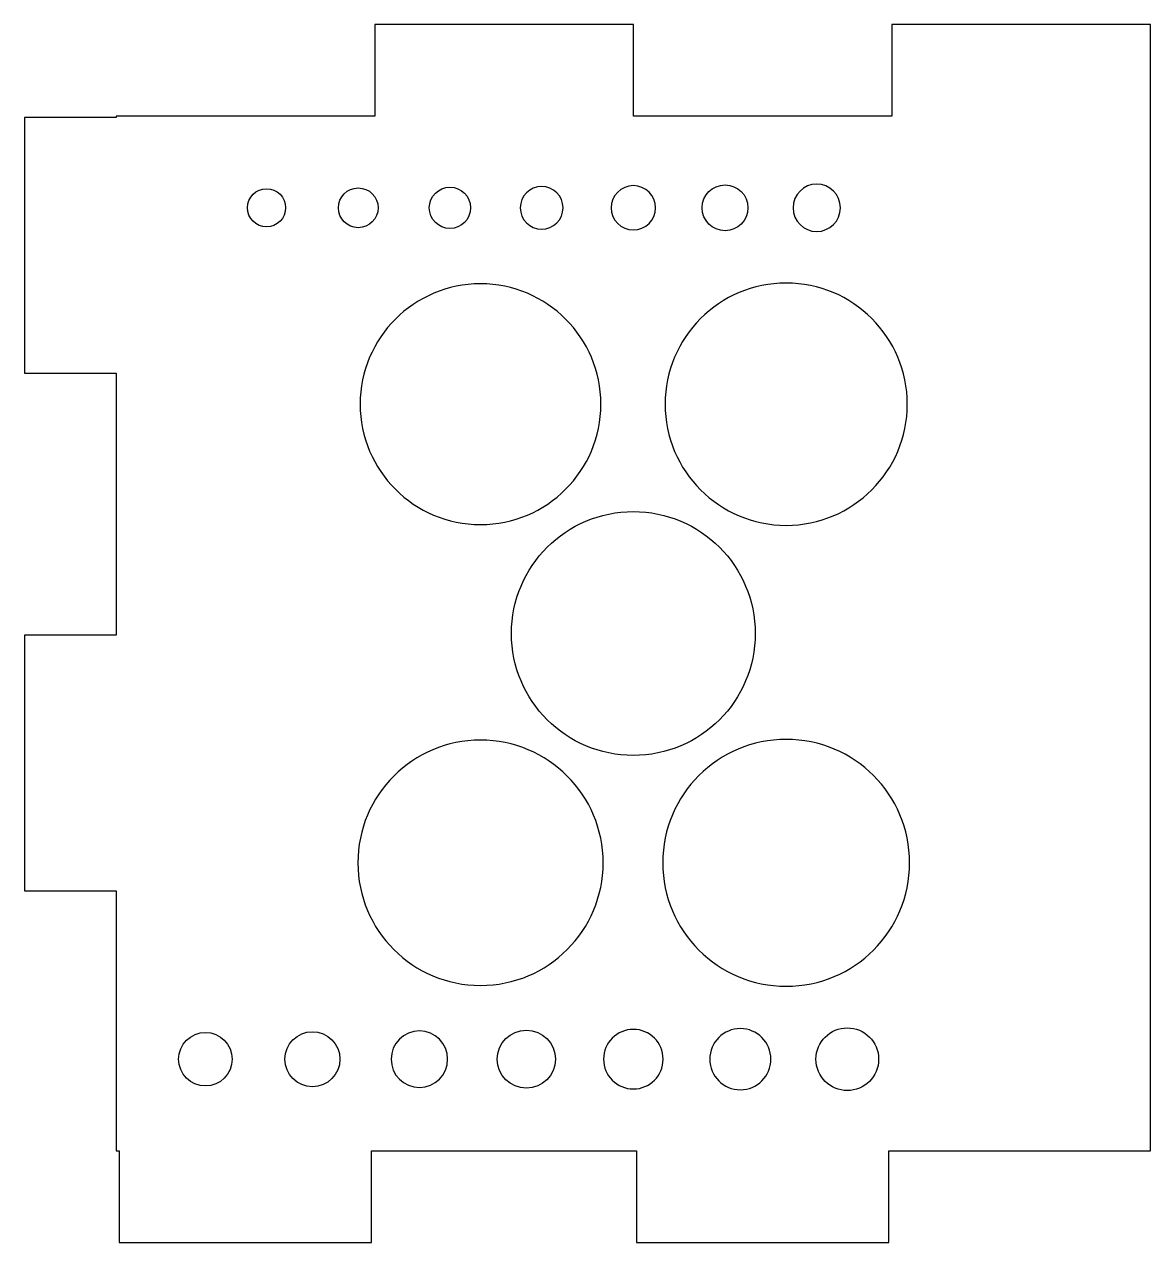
# Model space of a CAD drawing. Extents: x -36.8 to 36.8, y -39.8 to 39.8.
import ezdxf

# ---------------------------------------------------------------- set-up
doc = ezdxf.new("R2010")
doc.units = 0
doc.layers.get('0').update_dxf_attribs({"linetype": 'CONTINUOUS'})

msp = doc.modelspace()

# ---------------------------------------------------------------- linework, layer by layer
for points, knots in [([(36.8461, -33.8461), (36.8461, -33.8461), (19.723, -33.8461), (19.723, -33.8461), (19.723, -33.8461), (19.723, -33.8461), (19.723, -39.8461), (19.723, -39.8461), (19.723, -39.8461), (19.723, -39.8461), (3.2, -39.8461), (3.2, -39.8461), (3.2, -39.8461), (3.2, -39.8461), (3.2, -33.8461), (3.2, -33.8461), (3.2, -33.8461), (3.2, -33.8461), (-14.123, -33.8461), (-14.123, -33.8461), (-14.123, -33.8461), (-14.123, -33.8461), (-14.123, -39.8461), (-14.123, -39.8461), (-14.123, -39.8461), (-14.123, -39.8461), (-30.6461, -39.8461), (-30.6461, -39.8461), (-30.6461, -39.8461), (-30.6461, -39.8461), (-30.6461, -33.8461), (-30.6461, -33.8461), (-30.6461, -33.8461), (-30.6461, -33.8461), (-30.8461, -33.8461), (-30.8461, -33.8461), (-30.8461, -33.8461), (-30.8461, -33.8461), (-30.8461, -16.823), (-30.8461, -16.823), (-30.8461, -16.823), (-30.8461, -16.823), (-36.8461, -16.823), (-36.8461, -16.823), (-36.8461, -16.823), (-36.8461, -16.823), (-36.8461, -0.1), (-36.8461, -0.1), (-36.8461, -0.1), (-36.8461, -0.1), (-30.8461, -0.1), (-30.8461, -0.1), (-30.8461, -0.1), (-30.8461, -0.1), (-30.8461, 17.023), (-30.8461, 17.023), (-30.8461, 17.023), (-30.8461, 17.023), (-36.8461, 17.023), (-36.8461, 17.023), (-36.8461, 17.023), (-36.8461, 17.023), (-36.8461, 33.7461), (-36.8461, 33.7461), (-36.8461, 33.7461), (-36.8461, 33.7461), (-30.8461, 33.7461), (-30.8461, 33.7461), (-30.8461, 33.7461), (-30.8461, 33.7461), (-30.8461, 33.8461), (-30.8461, 33.8461), (-30.8461, 33.8461), (-30.8461, 33.8461), (-13.923, 33.8461), (-13.923, 33.8461), (-13.923, 33.8461), (-13.923, 33.8461), (-13.923, 39.8461), (-13.923, 39.8461), (-13.923, 39.8461), (-13.923, 39.8461), (2.9999, 39.8461), (2.9999, 39.8461), (2.9999, 39.8461), (2.9999, 39.8461), (2.9999, 33.8461), (2.9999, 33.8461), (2.9999, 33.8461), (2.9999, 33.8461), (19.923, 33.8461), (19.923, 33.8461), (19.923, 33.8461), (19.923, 33.8461), (19.923, 39.8461), (19.923, 39.8461), (19.923, 39.8461), (19.923, 39.8461), (36.8461, 39.8461), (36.8461, 39.8461), (36.8461, 39.8461), (36.8461, 39.8461), (36.8461, -33.8461), (36.8461, -33.8461)], [0, 0, 0, 0, 0.037037, 0.037037, 0.037037, 0.037037, 0.0740741, 0.0740741, 0.0740741, 0.0740741, 0.1111111, 0.1111111, 0.1111111, 0.1111111, 0.1481481, 0.1481481, 0.1481481, 0.1481481, 0.1851852, 0.1851852, 0.1851852, 0.1851852, 0.2222222, 0.2222222, 0.2222222, 0.2222222, 0.2592593, 0.2592593, 0.2592593, 0.2592593, 0.2962963, 0.2962963, 0.2962963, 0.2962963, 0.3333333, 0.3333333, 0.3333333, 0.3333333, 0.3703704, 0.3703704, 0.3703704, 0.3703704, 0.4074074, 0.4074074, 0.4074074, 0.4074074, 0.4444444, 0.4444444, 0.4444444, 0.4444444, 0.4814815, 0.4814815, 0.4814815, 0.4814815, 0.5185185, 0.5185185, 0.5185185, 0.5185185, 0.5555556, 0.5555556, 0.5555556, 0.5555556, 0.5925926, 0.5925926, 0.5925926, 0.5925926, 0.6296296, 0.6296296, 0.6296296, 0.6296296, 0.6666667, 0.6666667, 0.6666667, 0.6666667, 0.7037037, 0.7037037, 0.7037037, 0.7037037, 0.7407407, 0.7407407, 0.7407407, 0.7407407, 0.7777778, 0.7777778, 0.7777778, 0.7777778, 0.8148148, 0.8148148, 0.8148148, 0.8148148, 0.8518519, 0.8518519, 0.8518519, 0.8518519, 0.8888889, 0.8888889, 0.8888889, 0.8888889, 0.9259259, 0.9259259, 0.9259259, 0.9259259, 1, 1, 1, 1]), ([(-19.75, 27.8461), (-19.75, 28.5365), (-20.3096, 29.0961), (-20.9999, 29.0961), (-20.9999, 29.0961), (-21.6903, 29.0961), (-22.2499, 28.5365), (-22.2499, 27.8461), (-22.2499, 27.8461), (-22.25, 27.1558), (-21.6903, 26.5961), (-21, 26.5961), (-21, 26.5961), (-20.3096, 26.5961), (-19.75, 27.1557), (-19.75, 27.8461)], [0, 0, 0, 0, 0.2, 0.2, 0.2, 0.2, 0.4, 0.4, 0.4, 0.4, 0.6, 0.6, 0.6, 0.6, 1, 1, 1, 1]), ([(-13.7, 27.8461), (-13.7, 28.5641), (-14.282, 29.1461), (-14.9999, 29.1461), (-14.9999, 29.1461), (-15.7179, 29.1461), (-16.2999, 28.5641), (-16.2999, 27.8461), (-16.2999, 27.8461), (-16.3, 27.1281), (-15.7179, 26.5461), (-15, 26.5461), (-15, 26.5461), (-14.282, 26.5461), (-13.7, 27.1281), (-13.7, 27.8461)], [0, 0, 0, 0, 0.2, 0.2, 0.2, 0.2, 0.4, 0.4, 0.4, 0.4, 0.6, 0.6, 0.6, 0.6, 1, 1, 1, 1]), ([(-7.65, 27.8461), (-7.65, 28.5917), (-8.2544, 29.1961), (-8.9999, 29.1961), (-8.9999, 29.1961), (-9.7455, 29.1961), (-10.3499, 28.5917), (-10.3499, 27.8461), (-10.3499, 27.8461), (-10.35, 27.1005), (-9.7455, 26.4961), (-9, 26.4961), (-9, 26.4961), (-8.2544, 26.4961), (-7.65, 27.1005), (-7.65, 27.8461)], [0, 0, 0, 0, 0.2, 0.2, 0.2, 0.2, 0.4, 0.4, 0.4, 0.4, 0.6, 0.6, 0.6, 0.6, 1, 1, 1, 1]), ([(-1.5999, 27.8461), (-1.5999, 28.6193), (-2.2268, 29.2461), (-2.9999, 29.2461), (-2.9999, 29.2461), (-3.7731, 29.2461), (-4.3999, 28.6193), (-4.3999, 27.8461), (-4.3999, 27.8461), (-4.4, 27.0729), (-3.7732, 26.4461), (-3, 26.4461), (-3, 26.4461), (-2.2268, 26.4461), (-1.6, 27.0729), (-1.6, 27.8461)], [0, 0, 0, 0, 0.2, 0.2, 0.2, 0.2, 0.4, 0.4, 0.4, 0.4, 0.6, 0.6, 0.6, 0.6, 1, 1, 1, 1]), ([(4.45, 27.8461), (4.45, 28.6469), (3.8008, 29.2961), (3, 29.2961), (3, 29.2961), (2.1991, 29.2961), (1.55, 28.6469), (1.55, 27.8461), (1.55, 27.8461), (1.5499, 27.0453), (2.1991, 26.3961), (2.9999, 26.3961), (2.9999, 26.3961), (3.8008, 26.3961), (4.4499, 27.0453), (4.4499, 27.8461)], [0, 0, 0, 0, 0.2, 0.2, 0.2, 0.2, 0.4, 0.4, 0.4, 0.4, 0.6, 0.6, 0.6, 0.6, 1, 1, 1, 1]), ([(10.4999, 27.8461), (10.4999, 28.6745), (9.8284, 29.3461), (9, 29.3461), (9, 29.3461), (8.1715, 29.3461), (7.5, 28.6745), (7.5, 27.8461), (7.5, 27.8461), (7.4999, 27.0177), (8.1715, 26.3461), (8.9999, 26.3461), (8.9999, 26.3461), (9.8284, 26.3461), (10.4999, 27.0177), (10.4999, 27.8461)], [0, 0, 0, 0, 0.2, 0.2, 0.2, 0.2, 0.4, 0.4, 0.4, 0.4, 0.6, 0.6, 0.6, 0.6, 1, 1, 1, 1]), ([(16.55, 27.8461), (16.55, 28.7021), (15.856, 29.3961), (15, 29.3961), (15, 29.3961), (14.1439, 29.3961), (13.45, 28.7021), (13.45, 27.8461), (13.45, 27.8461), (13.4499, 26.9901), (14.1439, 26.2961), (14.9999, 26.2961), (14.9999, 26.2961), (15.856, 26.2961), (16.5499, 26.9901), (16.5499, 27.8461)], [0, 0, 0, 0, 0.2, 0.2, 0.2, 0.2, 0.4, 0.4, 0.4, 0.4, 0.6, 0.6, 0.6, 0.6, 1, 1, 1, 1]), ([(0.875, 15), (0.875, 19.3492), (-2.6507, 22.8749), (-6.9999, 22.8749), (-6.9999, 22.8749), (-11.3492, 22.875), (-14.8749, 19.3492), (-14.8749, 15), (-14.8749, 15), (-14.875, 10.6507), (-11.3492, 7.125), (-7, 7.125), (-7, 7.125), (-2.6507, 7.1249), (0.8749, 10.6507), (0.8749, 14.9999)], [0, 0, 0, 0, 0.2, 0.2, 0.2, 0.2, 0.4, 0.4, 0.4, 0.4, 0.6, 0.6, 0.6, 0.6, 1, 1, 1, 1]), ([(20.9249, 15), (20.9249, 19.3768), (17.3768, 22.9249), (13, 22.9249), (13, 22.9249), (8.6231, 22.925), (5.075, 19.3768), (5.075, 15), (5.075, 15), (5.0749, 10.6231), (8.6231, 7.075), (12.9999, 7.075), (12.9999, 7.075), (17.3768, 7.0749), (20.9249, 10.6231), (20.9249, 14.9999)], [0, 0, 0, 0, 0.2, 0.2, 0.2, 0.2, 0.4, 0.4, 0.4, 0.4, 0.6, 0.6, 0.6, 0.6, 1, 1, 1, 1]), ([(10.9749, 0), (10.9749, 4.4044), (7.4044, 7.9749), (3, 7.9749), (3, 7.9749), (-1.4044, 7.975), (-4.9749, 4.4044), (-4.9749, 0), (-4.9749, 0), (-4.975, -4.4044), (-1.4044, -7.9749), (2.9999, -7.9749), (2.9999, -7.9749), (7.4044, -7.975), (10.9749, -4.4045), (10.9749, 0)], [0, 0, 0, 0, 0.2, 0.2, 0.2, 0.2, 0.4, 0.4, 0.4, 0.4, 0.6, 0.6, 0.6, 0.6, 1, 1, 1, 1]), ([(1.025, -14.9999), (1.025, -10.5679), (-2.5679, -6.975), (-6.9999, -6.975), (-6.9999, -6.975), (-11.432, -6.9749), (-15.0249, -10.5678), (-15.0249, -14.9999), (-15.0249, -14.9999), (-15.025, -19.432), (-11.4321, -23.0249), (-7, -23.0249), (-7, -23.0249), (-2.5679, -23.025), (1.0249, -19.4321), (1.0249, -15)], [0, 0, 0, 0, 0.2, 0.2, 0.2, 0.2, 0.4, 0.4, 0.4, 0.4, 0.6, 0.6, 0.6, 0.6, 1, 1, 1, 1]), ([(21.0749, -14.9999), (21.0749, -10.5403), (17.4597, -6.925), (13, -6.925), (13, -6.925), (8.5403, -6.9249), (4.925, -10.5402), (4.925, -14.9999), (4.925, -14.9999), (4.9249, -19.4596), (8.5402, -23.0749), (12.9999, -23.0749), (12.9999, -23.0749), (17.4596, -23.075), (21.0749, -19.4597), (21.0749, -15)], [0, 0, 0, 0, 0.2, 0.2, 0.2, 0.2, 0.4, 0.4, 0.4, 0.4, 0.6, 0.6, 0.6, 0.6, 1, 1, 1, 1]), ([(-23.25, -27.8461), (-23.25, -26.8796), (-24.0335, -26.0961), (-24.9999, -26.0961), (-24.9999, -26.0961), (-25.9664, -26.0961), (-26.7499, -26.8796), (-26.7499, -27.8461), (-26.7499, -27.8461), (-26.75, -28.8126), (-25.9665, -29.5961), (-25, -29.5961), (-25, -29.5961), (-24.0335, -29.5961), (-23.25, -28.8126), (-23.25, -27.8461)], [0, 0, 0, 0, 0.2, 0.2, 0.2, 0.2, 0.4, 0.4, 0.4, 0.4, 0.6, 0.6, 0.6, 0.6, 1, 1, 1, 1]), ([(-16.2, -27.8461), (-16.2, -26.852), (-17.0058, -26.0461), (-17.9999, -26.0461), (-17.9999, -26.0461), (-18.9941, -26.0461), (-19.7999, -26.852), (-19.7999, -27.8461), (-19.7999, -27.8461), (-19.8, -28.8402), (-18.9941, -29.6461), (-18, -29.6461), (-18, -29.6461), (-17.0058, -29.6461), (-16.2, -28.8402), (-16.2, -27.8461)], [0, 0, 0, 0, 0.2, 0.2, 0.2, 0.2, 0.4, 0.4, 0.4, 0.4, 0.6, 0.6, 0.6, 0.6, 1, 1, 1, 1]), ([(-9.1499, -27.8461), (-9.1499, -26.8244), (-9.9782, -25.9961), (-10.9999, -25.9961), (-10.9999, -25.9961), (-12.0217, -25.9961), (-12.8499, -26.8244), (-12.8499, -27.8461), (-12.8499, -27.8461), (-12.85, -28.8678), (-12.0217, -29.6961), (-11, -29.6961), (-11, -29.6961), (-9.9782, -29.6961), (-9.15, -28.8678), (-9.15, -27.8461)], [0, 0, 0, 0, 0.2, 0.2, 0.2, 0.2, 0.4, 0.4, 0.4, 0.4, 0.6, 0.6, 0.6, 0.6, 1, 1, 1, 1]), ([(-2.1, -27.8461), (-2.1, -26.7968), (-2.9506, -25.9461), (-3.9999, -25.9461), (-3.9999, -25.9461), (-5.0493, -25.9461), (-5.8999, -26.7968), (-5.8999, -27.8461), (-5.8999, -27.8461), (-5.9, -28.8954), (-5.0493, -29.7461), (-4, -29.7461), (-4, -29.7461), (-2.9506, -29.7461), (-2.1, -28.8955), (-2.1, -27.8461)], [0, 0, 0, 0, 0.2, 0.2, 0.2, 0.2, 0.4, 0.4, 0.4, 0.4, 0.6, 0.6, 0.6, 0.6, 1, 1, 1, 1]), ([(4.95, -27.8461), (4.95, -26.7691), (4.0769, -25.8961), (3, -25.8961), (3, -25.8961), (1.923, -25.8961), (1.05, -26.7691), (1.05, -27.8461), (1.05, -27.8461), (1.0499, -28.9231), (1.923, -29.7961), (2.9999, -29.7961), (2.9999, -29.7961), (4.0769, -29.7961), (4.9499, -28.9231), (4.9499, -27.8461)], [0, 0, 0, 0, 0.2, 0.2, 0.2, 0.2, 0.4, 0.4, 0.4, 0.4, 0.6, 0.6, 0.6, 0.6, 1, 1, 1, 1]), ([(12, -27.8461), (12, -26.7415), (11.1045, -25.8461), (10, -25.8461), (10, -25.8461), (8.8954, -25.8461), (8, -26.7415), (8, -27.8461), (8, -27.8461), (7.9999, -28.9507), (8.8954, -29.8461), (9.9999, -29.8461), (9.9999, -29.8461), (11.1045, -29.8461), (11.9999, -28.9507), (11.9999, -27.8461)], [0, 0, 0, 0, 0.2, 0.2, 0.2, 0.2, 0.4, 0.4, 0.4, 0.4, 0.6, 0.6, 0.6, 0.6, 1, 1, 1, 1]), ([(19.0499, -27.8461), (19.0499, -26.7139), (18.1321, -25.7961), (17, -25.7961), (17, -25.7961), (15.8678, -25.7961), (14.95, -26.7139), (14.95, -27.8461), (14.95, -27.8461), (14.9499, -28.9783), (15.8678, -29.8961), (16.9999, -29.8961), (16.9999, -29.8961), (18.1321, -29.8961), (19.0499, -28.9783), (19.0499, -27.8461)], [0, 0, 0, 0, 0.2, 0.2, 0.2, 0.2, 0.4, 0.4, 0.4, 0.4, 0.6, 0.6, 0.6, 0.6, 1, 1, 1, 1])]:
    msp.add_open_spline(points, degree=3, knots=knots)

doc.saveas('drawing.dxf')
